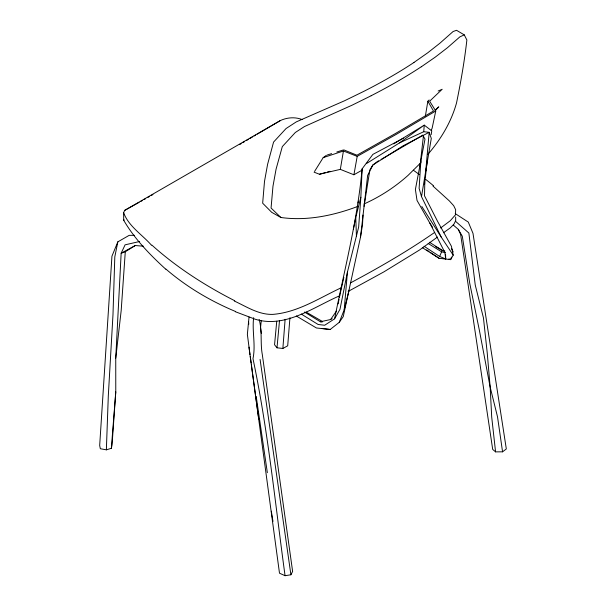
<?xml version="1.0" encoding="UTF-8"?>
<svg xmlns="http://www.w3.org/2000/svg" width="606" height="606" viewBox="0 0 606 606"><rect width="100%" height="100%" fill="white"/><g stroke="black" fill="none" stroke-linecap="round" stroke-linejoin="round"><path stroke-width="0.91" d="M427.245 160.658L424.776 182.8L424.526 195.859L437.683 221.554L451.394 246.225L453.212 255.156L450.622 259.633L439.085 258.292L422.321 247.627M165.764 269.208C149.887 254.725 134.562 238.908 123.692 220.243L123.707 219.773L124.139 220.054M117.837 241.847L111.943 256.194L99.679 445.455L100.323 448.728L106.361 449.834L108.315 395.779L112.989 314.582L114.807 256.868L117.837 241.847L129.169 235.355L134.555 235.325M301.265 314.06L318.127 324.483L324.687 325.248L334.588 318.817L340.004 309.257L347.427 272.109L358.654 227.083L360.85 197.261L362.115 168.877L372.895 154.371L403.399 138.206M362.979 215.047L362.532 224.462L360.502 237.181L343.254 316.59L339.224 322.384L330.209 329.459L316.446 327.982L296.334 316.014M106.361 449.834L111.345 448.311L112.042 445.001L115.776 391.885L115.746 358.191L121.155 253.217L125.086 244.839L139.653 241.483M422.685 135.024L425.003 139.122L420.875 160.598L419.117 188.39L421.503 196.609L441.145 236.969L453.212 255.156M143.501 246.218L135.259 245.528L125.283 251.77L121.185 310.537L115.746 358.191M253.634 317.695C251.945 331.353 255.868 345.064 252.982 358.676C268.064 430.29 275.132 503.26 285.062 575.7L290.91 574.776L292.622 571.428L262.3 354.533C260.148 343.026 262.406 330.944 259.148 319.445M276.745 321.248L274.556 344.746L276.995 347.806L282.866 348.465L285.123 319.294M111.345 448.311L115.776 391.885M289.941 317.711L287.698 345.806L282.866 348.465M366.335 163.635L399.43 142.933L423.73 131.714L424.261 125.131L431.76 130.881L431.177 134.608M339.224 322.384L344.185 309.901L347.427 272.109M421.503 196.609L425.791 170.695L429.184 132.313L423.73 131.714M276.995 347.806L279.502 320.665M249.99 354.593L247.362 334.376L249.028 317.029M261.3 320.438L260.512 327.854L261.33 333.323M419.988 166.324L423.427 135.964M360.502 237.181L367.653 175.407L372.857 165.021L376.531 162.203M334.588 318.817C344.632 269.003 357.532 219.607 362.115 168.877M364.024 206.358L369.721 170.756M425.397 115.928L427.851 101.255L429.139 99.975M314.097 172.18L319.46 174.248L340.33 169.369L343.435 151L357.207 156.371L396.521 134.214L435.752 111.004L429.654 101.202L442.168 89.271L438.146 91.021M425.791 170.695L431.298 138.448L429.184 132.313L403.369 145.667L372.857 165.021L369.872 169.847M340.33 169.369L353.904 174.77L357.207 156.371M338.156 303.886L339.019 299.273M339.36 297.425L343.844 277.343M420.875 160.598L415.398 189.473L417.011 200.404L429.889 223.197L444.842 252.414L445.713 258.974L439.638 256.467L424.064 246.256M353.412 229.166L355.76 217.418L360.85 197.261M424.412 184.58L424.776 182.8M420.564 163.552L420.95 161.704M435.752 111.004L432.108 128.29L431.237 130.146M358.032 202.995L358.434 201.162M344.185 309.901L349.109 290.107M451.485 257.073L450.622 259.633L448.97 258.883M439.638 256.467L441.6 251.808L445.493 252.763M123.692 220.243L123.639 212.706L124.647 210.396L280.389 120.549C287.206 117.397 295.077 116.799 302.121 119.556M314.575 171.415L323.187 157.636L326.46 155.257M304.477 312.037L320.385 321.763L330.634 319.521L336.428 311.113M427.874 154.356C440.835 139.35 451.235 122.117 456.538 102.906C460.81 82.083 464.491 61.13 466.87 40.004L464.272 34.875L456.538 30.3L453.114 31.512L439.827 43.284L427.692 52.828L413.913 62.479M434.949 110.837L438.789 106.845L435.456 109.883M420.814 162.741L408.08 175.354A253.755 205.222 68.6 0 1 364.001 203.964M453.288 225.046L458.28 229.363L460.613 234.363L492.693 449.402L495.572 451.871L502.563 451.826L506.321 448.948L472.983 233.325L468.286 222.091L455.212 213.592M440.638 227.977L450.243 220.758L455.477 214.827L455.644 209.676L453.689 205.692L449.364 200.927L432.987 186.065M437.471 237.075L419.443 250.043L383.863 271.889L348.155 291.433M443.478 232.757L450.243 227.894L453.879 224.265L455.704 220.622L455.644 216.948M399.43 142.933L424.261 125.131L393.726 143.887M421.322 66.781L435.176 57.184L447.455 47.715L459.833 36.898L464.272 34.875M434.699 232.378C407.815 251.073 379.409 267.473 350.533 282.873M330.634 319.521L332.103 318.529M239.544 144.622L241.15 143.667M242.764 142.713L244.377 141.759M246.793 140.327L248.407 139.372M250.013 138.418L252.437 136.986M254.043 136.032L255.656 135.077M257.27 134.123L280.389 120.549M422.397 135.365L381.106 159.431M139.1 202.366L124.647 210.396M140.728 201.45L142.349 200.533M143.978 199.616L145.607 198.692M148.046 197.321L149.674 196.405M151.303 195.48L152.932 194.564M353.904 174.77L362.146 170.119M376.985 161.757L378.629 160.832M135.259 245.528L121.155 253.217L125.283 251.77M341.534 287.623C319.317 297.993 297.887 312.393 272.836 314.385C258.679 314.847 246.68 306.742 234.34 301.03M371.243 95.718L352.131 105.164L304.417 126.571L295.319 132.494L282.313 146.591L276.063 169.188L272.973 186.254L271.064 208.04L280.873 217.478C306.856 221.182 333.694 215.562 358.025 206.32M339.822 295.713C313.772 306.931 285.615 328.422 255.459 319.317L235.333 311.711M323.187 157.636L343.435 151M327.323 154.984L331.626 153.629M336.8 152L342.829 150.106M319.46 174.248L325.589 172.528M327.338 172.036L329.959 171.293M435.744 246.657L443.031 250.846L444.88 251.043M321.627 328.475L330.209 329.459M320.385 321.763L322.172 322.074M343.693 149.833L356.934 155.204L395.354 133.547L433.502 111.012L427.851 101.255M285.062 575.7L279.495 573.2L248.975 347.124M280.873 217.478L271.73 212.342L262.663 203.199L264.504 181.361L267.602 164.294L273.571 142.077L286.055 128.54L296.304 121.874L344.443 100.808L363.691 91.423A260.944 73.788 -18 0 0 413.959 62.479M306.121 312.067L322.339 321.445M428.169 243.476L441.6 251.808M429.442 242.233L443.031 250.846M426.707 249.945L429.033 251.513M430.578 252.558L439.085 258.292M455.47 221.235L468.87 233.022L475.233 284.964L483.452 317.923L487.254 353.124L490.148 387.014L491.708 417.072L495.572 451.871M151.485 245.225C142.289 234.719 128.487 226.22 123.639 212.706M429.889 223.197L432.426 227.121M421.814 206.502L441.145 236.969M458.28 229.363L462.295 236.219L469.764 283.472L479.369 330.27L490.148 387.014L497.526 416.89L502.563 451.826M451.599 248.589L453.205 251.96M271.321 511.176L272.98 521.448M260.088 359.411L290.91 574.776M256.217 396.536L267.344 472.688M250.24 356.457L251.126 362.994M251.384 364.857L258.732 418.988M248.589 321.688L248.778 324.218M355.76 217.418L356.442 236.567M445.562 254.535L445.713 258.974M235.514 311.484A344.276 260.035 -19.7 0 1 165.923 269.087M413.337 170.218A363.426 245.369 -4.4 0 1 419.314 174.528M425.844 179.512A363.426 245.369 -4.4 0 1 433.517 185.769M234.78 300.765A363.585 190.951 8.6 0 1 151.909 245.119M421.246 66.781A269.155 73.031 -18.5 0 1 371.175 95.71"/></g></svg>
